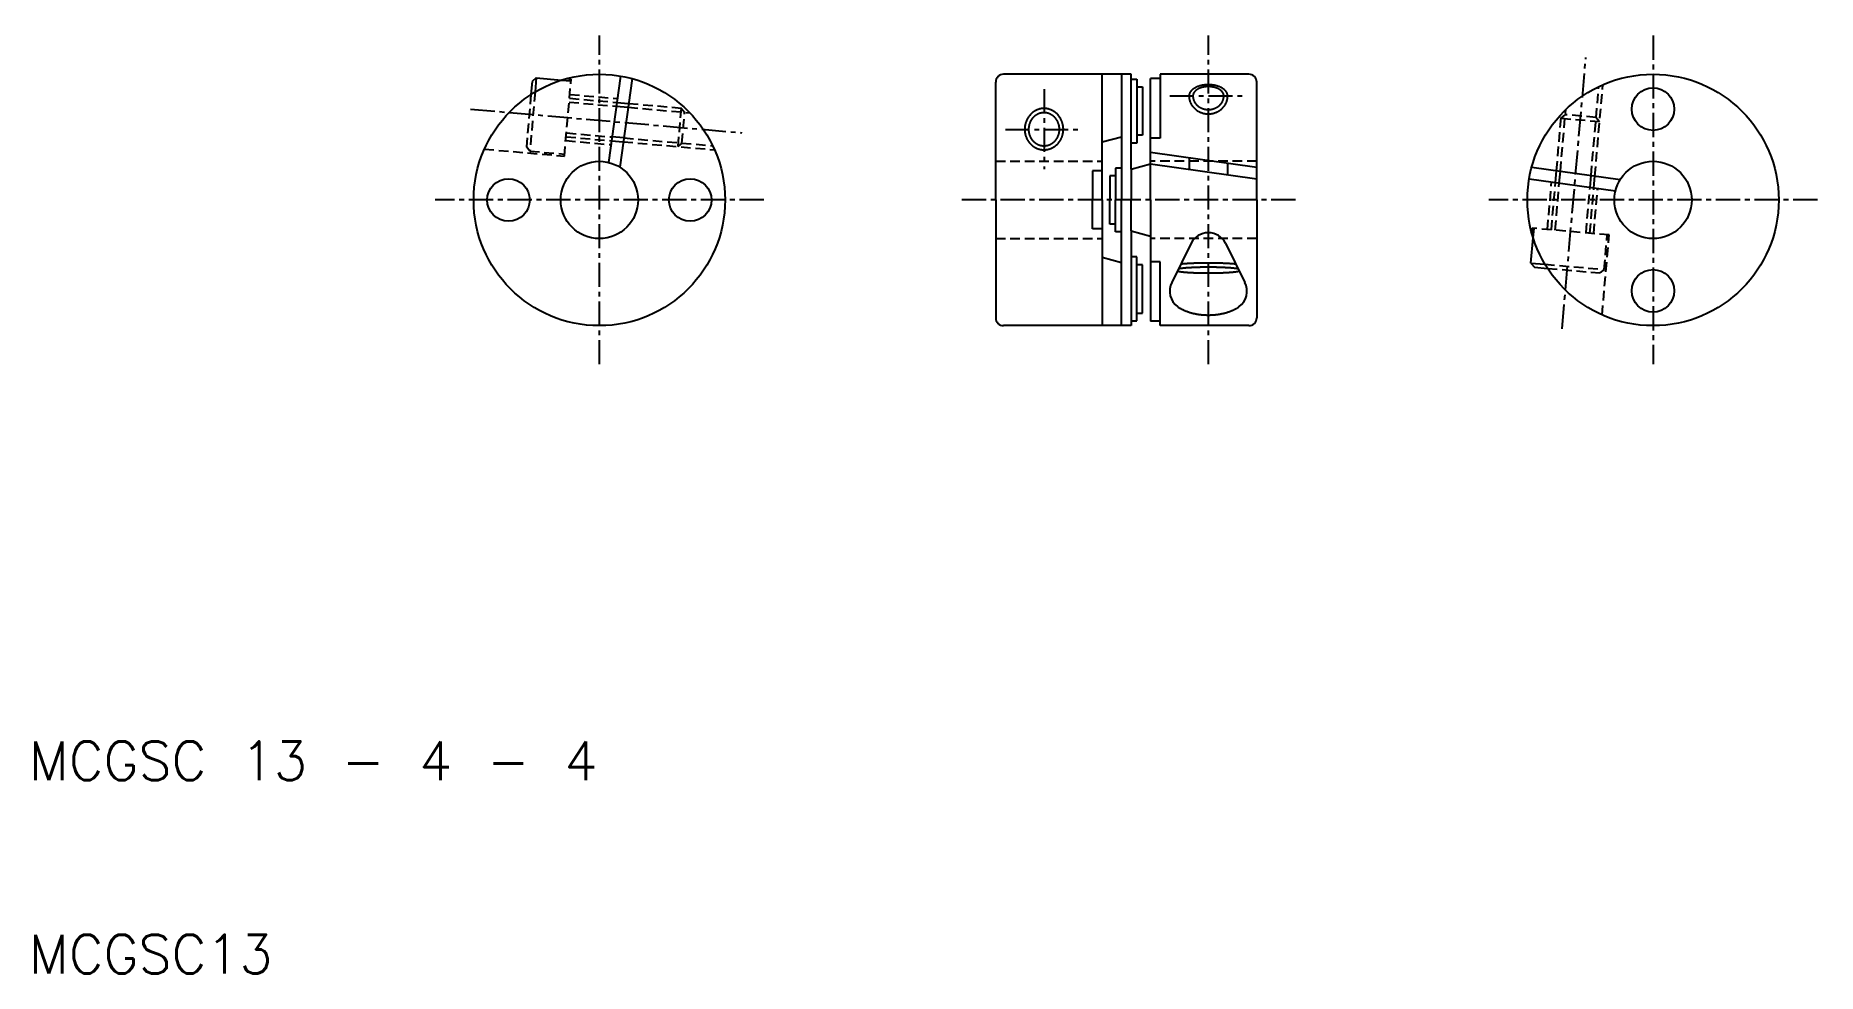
# Model space of a CAD drawing. Extents: x 10.3 to 102.5, y 10 to 58.5.
import ezdxf

# ---------------------------------------------------------------- set-up
doc = ezdxf.new("R2010")
doc.units = 0
doc.linetypes.add('CENTER', pattern=[2, 1.25, -0.25, 0.25, -0.25])
doc.linetypes.add('DASHED', pattern=[0.75, 0.5, -0.25])
doc.layers.get('0').update_dxf_attribs({"linetype": 'CONTINUOUS'})
doc.layers.add('CENTER', color=1, linetype='CENTER')
doc.styles.get("Standard").update_dxf_attribs({"font": 'txt.shx', "width": 0.7, "bigfont": 'bigfont.shx'})

msp = doc.modelspace()

# ---------------------------------------------------------------- linework, layer by layer
at = {"color": 7, "linetype": 'CONTINUOUS'}
for p, q in [((36.238, 56.313), (36.021, 56.131)), ((36.238, 56.313), (36.175, 55.59)), ((36.238, 56.313), (37.543, 56.199)), ((40.595, 56.407), (39.968, 51.945)), ((41.195, 56.275), (40.552, 51.701)), ((66.5, 56.5), (60.4, 56.5)), ((65.5, 52.982), (65.5, 56.5)), ((66.5, 56.5), (66.5, 50)), ((67, 56.5), (66.5, 56.5)), ((67, 56.246), (67, 56.5)), ((67, 52.946), (67, 56.246)), ((67, 56.246), (67.3, 56.246)), ((67.3, 56.246), (67.3, 55.846)), ((68, 51.868), (68, 56.276)), ((68.5, 56.276), (68, 56.276)), ((73.1, 56.5), (68.5, 56.5)), ((68.5, 56.5), (68.5, 56.276)), ((68.5, 56.276), (68.5, 53.2)), ((36.021, 56.131), (35.962, 55.453)), ((60, 50), (60, 56.1)), ((67.3, 55.846), (67.3, 53.346)), ((67.3, 55.846), (67.6, 55.846)), ((67.6, 55.846), (67.6, 53.346)), ((73.5, 50), (73.5, 56.1)), ((40.404, 55.045), (41.015, 54.992)), ((40.125, 53.061), (40.736, 53.008)), ((66.5, 53.25), (65.5, 52.982)), ((65.5, 50), (65.5, 52.982)), ((67.3, 52.946), (67, 52.946)), ((67, 51.6), (67, 52.946)), ((67.6, 53.346), (67.3, 53.346)), ((67.3, 53.346), (67.3, 52.946)), ((68.5, 53.2), (68, 53.2)), ((66.2, 51.65), (66.2, 50)), ((66.5, 51.65), (66.2, 51.65)), ((67, 51.6), (68, 51.868)), ((68, 52.468), (73.5, 51.695)), ((68, 51.868), (73.5, 51.095)), ((68, 50), (68, 51.868)), ((70, 52.187), (70, 51.587)), ((72, 51.306), (72, 51.906)), ((87.725, 51.695), (92.299, 51.052)), ((65, 51.5), (65, 50)), ((65.5, 51.5), (65, 51.5)), ((65.9, 51.25), (65.9, 50)), ((66.2, 51.25), (65.9, 51.25)), ((67, 51.6), (67, 50)), ((87.593, 51.095), (92.055, 50.468)), ((88.955, 50.904), (89.008, 51.515)), ((90.939, 50.625), (90.992, 51.236)), ((60, 50), (60, 43.9)), ((65, 48.5), (65, 50)), ((65.5, 50), (65.5, 47.018)), ((65.9, 48.75), (65.9, 50)), ((66.2, 48.35), (66.2, 50)), ((66.5, 43.5), (66.5, 50)), ((67, 48.4), (67, 50)), ((68, 50), (68, 48.132)), ((73.5, 50), (73.5, 43.9)), ((65.5, 48.5), (65, 48.5)), ((66.2, 48.75), (65.9, 48.75)), ((66.5, 48.35), (66.2, 48.35)), ((67, 48.4), (67, 47.054)), ((67, 48.4), (68, 48.132)), ((68, 48.132), (68, 43.724)), ((87.687, 46.738), (87.801, 48.043)), ((65.5, 47.018), (65.5, 43.5)), ((66.5, 46.75), (65.5, 47.018)), ((67, 47.054), (67, 43.754)), ((67.3, 47.054), (67, 47.054)), ((67.3, 46.654), (67.3, 47.054)), ((70.107, 47.758), (69.107, 45.739)), ((71.893, 47.758), (72.893, 45.739)), ((67.3, 44.154), (67.3, 46.654)), ((67.6, 46.654), (67.3, 46.654)), ((67.6, 44.154), (67.6, 46.654)), ((68.5, 46.8), (68, 46.8)), ((68.5, 43.724), (68.5, 46.8)), ((87.687, 46.738), (88.41, 46.675)), ((87.687, 46.738), (87.869, 46.521)), ((87.869, 46.521), (88.547, 46.462)), ((66.5, 43.5), (60.4, 43.5)), ((67, 43.5), (66.5, 43.5)), ((67, 43.754), (67, 43.5)), ((67, 43.754), (67.3, 43.754)), ((67.3, 43.754), (67.3, 44.154)), ((67.3, 44.154), (67.6, 44.154)), ((68.5, 43.724), (68, 43.724)), ((68.5, 43.5), (68.5, 43.724)), ((73.1, 43.5), (68.5, 43.5))]:
    msp.add_line(p, q, dxfattribs=at)
at = {"color": 3, "linetype": 'DASHED'}
for p, q in [((37.691, 52.271), (38.04, 56.255)), ((37.808, 56.276), (38.04, 56.255)), ((35.962, 55.453), (35.725, 52.744)), ((36.175, 55.59), (35.907, 52.527)), ((37.543, 56.199), (38.031, 56.156)), ((37.97, 55.459), (40.431, 55.243)), ((90.794, 51.263), (91.196, 55.864)), ((90.992, 51.236), (91.405, 55.96)), ((37.935, 55.06), (40.376, 54.847)), ((37.953, 55.259), (40.404, 55.045)), ((40.987, 54.793), (44.177, 54.514)), ((41.015, 54.992), (43.954, 54.734)), ((43.73, 54.754), (43.556, 52.761)), ((43.73, 54.754), (43.912, 54.537)), ((43.773, 52.943), (43.912, 54.537)), ((89.008, 51.515), (89.266, 54.454)), ((89.206, 51.486), (89.486, 54.677)), ((89.246, 54.23), (89.463, 54.412)), ((91.057, 54.273), (89.463, 54.412)), ((37.796, 53.466), (40.153, 53.26)), ((89.246, 54.23), (91.239, 54.056)), ((91.057, 54.273), (91.239, 54.056)), ((33.55, 52.633), (37.691, 52.271)), ((35.907, 52.527), (35.725, 52.744)), ((37.761, 53.068), (40.097, 52.863)), ((37.778, 53.267), (40.125, 53.061)), ((40.736, 53.008), (45.46, 52.595)), ((40.764, 53.206), (45.364, 52.804)), ((43.773, 52.943), (43.556, 52.761)), ((35.907, 52.527), (37.7, 52.37)), ((60, 52), (65.5, 52)), ((73.5, 52), (68, 52)), ((88.541, 48.47), (88.757, 50.931)), ((88.741, 48.453), (88.955, 50.904)), ((88.94, 48.435), (89.153, 50.876)), ((90.534, 48.296), (90.74, 50.653)), ((90.733, 48.278), (90.939, 50.625)), ((90.932, 48.261), (91.137, 50.597)), ((60, 48), (65.5, 48)), ((73.5, 48), (68, 48)), ((73.5, 48), (68, 48)), ((87.724, 48.308), (87.745, 48.54)), ((91.729, 48.191), (87.745, 48.54)), ((87.801, 48.043), (87.844, 48.531)), ((91.367, 44.05), (91.729, 48.191)), ((91.473, 46.407), (91.63, 48.2)), ((88.41, 46.675), (91.473, 46.407)), ((88.547, 46.462), (91.256, 46.225)), ((91.473, 46.407), (91.256, 46.225))]:
    msp.add_line(p, q, dxfattribs=at)
at = {"color": 3, "linetype": 'CONTINUOUS'}
for p, q in [((40.376, 54.847), (40.987, 54.793)), ((40.764, 53.206), (40.153, 53.26)), ((89.153, 50.876), (89.207, 51.487)), ((90.74, 50.653), (90.794, 51.264))]:
    msp.add_line(p, q, dxfattribs=at)
for points in [[(72, 55.379, 0), (72, 55.393, 0), (71.999, 55.407, 0), (71.997, 55.422, 0), (71.995, 55.436, 0), (71.993, 55.45, 0), (71.989, 55.464, 0), (71.985, 55.478, 0), (71.981, 55.492, 0), (71.976, 55.506, 0), (71.97, 55.52, 0), (71.964, 55.534, 0), (71.957, 55.547, 0), (71.95, 55.561, 0), (71.942, 55.575, 0), (71.933, 55.588, 0), (71.924, 55.601, 0), (71.914, 55.614, 0), (71.904, 55.627, 0), (71.893, 55.64, 0), (71.882, 55.653, 0), (71.87, 55.665, 0), (71.858, 55.677, 0), (71.845, 55.69, 0), (71.832, 55.702, 0), (71.818, 55.713, 0), (71.803, 55.725, 0), (71.788, 55.736, 0), (71.773, 55.747, 0), (71.757, 55.758, 0), (71.741, 55.769, 0), (71.724, 55.779, 0), (71.707, 55.789, 0), (71.689, 55.8, 0), (71.672, 55.809, 0), (71.653, 55.819, 0), (71.634, 55.828, 0), (71.615, 55.837, 0), (71.596, 55.845, 0), (71.576, 55.854, 0), (71.556, 55.862, 0), (71.535, 55.87, 0), (71.514, 55.877, 0), (71.493, 55.884, 0), (71.471, 55.891, 0), (71.45, 55.898, 0), (71.428, 55.904, 0), (71.405, 55.91, 0), (71.383, 55.915, 0), (71.36, 55.921, 0), (71.337, 55.926, 0), (71.314, 55.93, 0), (71.29, 55.935, 0), (71.267, 55.939, 0), (71.243, 55.942, 0), (71.219, 55.946, 0), (71.195, 55.949, 0), (71.171, 55.951, 0), (71.147, 55.953, 0), (71.122, 55.955, 0), (71.098, 55.957, 0), (71.074, 55.958, 0), (71.049, 55.959, 0), (71.025, 55.959, 0), (71, 55.96, 0), (70.975, 55.959, 0), (70.951, 55.959, 0), (70.926, 55.958, 0), (70.902, 55.957, 0), (70.878, 55.955, 0), (70.853, 55.953, 0), (70.829, 55.951, 0), (70.805, 55.949, 0), (70.781, 55.946, 0), (70.757, 55.942, 0), (70.733, 55.939, 0), (70.71, 55.935, 0), (70.686, 55.93, 0), (70.663, 55.926, 0), (70.64, 55.921, 0), (70.617, 55.915, 0), (70.595, 55.91, 0), (70.572, 55.904, 0), (70.55, 55.898, 0), (70.529, 55.891, 0), (70.507, 55.884, 0), (70.486, 55.877, 0), (70.465, 55.87, 0), (70.444, 55.862, 0), (70.424, 55.854, 0), (70.404, 55.845, 0), (70.385, 55.837, 0), (70.366, 55.828, 0), (70.347, 55.819, 0), (70.328, 55.809, 0), (70.311, 55.8, 0), (70.293, 55.789, 0), (70.276, 55.779, 0), (70.259, 55.769, 0), (70.243, 55.758, 0), (70.227, 55.747, 0), (70.212, 55.736, 0), (70.197, 55.725, 0), (70.182, 55.713, 0), (70.168, 55.702, 0), (70.155, 55.69, 0), (70.142, 55.677, 0), (70.13, 55.665, 0), (70.118, 55.653, 0), (70.107, 55.64, 0), (70.096, 55.627, 0), (70.086, 55.614, 0), (70.076, 55.601, 0), (70.067, 55.588, 0), (70.058, 55.575, 0), (70.05, 55.561, 0), (70.043, 55.547, 0), (70.036, 55.534, 0), (70.03, 55.52, 0), (70.024, 55.506, 0), (70.019, 55.492, 0), (70.015, 55.478, 0), (70.011, 55.464, 0), (70.007, 55.45, 0), (70.005, 55.436, 0), (70.003, 55.422, 0), (70.001, 55.407, 0), (70, 55.393, 0), (70, 55.379, 0)], [(70, 55.379, 0), (70, 55.356, 0), (70.001, 55.333, 0), (70.003, 55.311, 0), (70.005, 55.288, 0), (70.007, 55.266, 0), (70.011, 55.243, 0), (70.015, 55.221, 0), (70.019, 55.198, 0), (70.024, 55.176, 0), (70.03, 55.154, 0), (70.036, 55.132, 0), (70.043, 55.11, 0), (70.05, 55.089, 0), (70.058, 55.067, 0), (70.067, 55.046, 0), (70.076, 55.025, 0), (70.086, 55.004, 0), (70.096, 54.983, 0), (70.107, 54.963, 0), (70.118, 54.943, 0), (70.13, 54.923, 0), (70.142, 54.903, 0), (70.155, 54.884, 0), (70.168, 54.865, 0), (70.182, 54.846, 0), (70.197, 54.828, 0), (70.212, 54.81, 0), (70.227, 54.792, 0), (70.243, 54.775, 0), (70.259, 54.758, 0), (70.276, 54.741, 0), (70.293, 54.725, 0), (70.311, 54.709, 0), (70.328, 54.693, 0), (70.347, 54.678, 0), (70.366, 54.664, 0), (70.385, 54.65, 0), (70.404, 54.636, 0), (70.424, 54.623, 0), (70.444, 54.61, 0), (70.465, 54.597, 0), (70.486, 54.585, 0), (70.507, 54.574, 0), (70.529, 54.563, 0), (70.55, 54.553, 0), (70.572, 54.542, 0), (70.595, 54.533, 0), (70.617, 54.524, 0), (70.64, 54.516, 0), (70.663, 54.508, 0), (70.686, 54.5, 0), (70.71, 54.493, 0), (70.733, 54.487, 0), (70.757, 54.481, 0), (70.781, 54.476, 0), (70.805, 54.471, 0), (70.829, 54.467, 0), (70.853, 54.464, 0), (70.878, 54.461, 0), (70.902, 54.458, 0), (70.926, 54.456, 0), (70.951, 54.455, 0), (70.975, 54.454, 0), (71, 54.454, 0), (71.025, 54.454, 0), (71.049, 54.455, 0), (71.074, 54.456, 0), (71.098, 54.458, 0), (71.122, 54.461, 0), (71.147, 54.464, 0), (71.171, 54.467, 0), (71.195, 54.471, 0), (71.219, 54.476, 0), (71.243, 54.481, 0), (71.267, 54.487, 0), (71.29, 54.493, 0), (71.314, 54.5, 0), (71.337, 54.508, 0), (71.36, 54.516, 0), (71.383, 54.524, 0), (71.405, 54.533, 0), (71.428, 54.542, 0), (71.45, 54.553, 0), (71.471, 54.563, 0), (71.493, 54.574, 0), (71.514, 54.585, 0), (71.535, 54.597, 0), (71.556, 54.61, 0), (71.576, 54.623, 0), (71.596, 54.636, 0), (71.615, 54.65, 0), (71.634, 54.664, 0), (71.653, 54.678, 0), (71.672, 54.693, 0), (71.689, 54.709, 0), (71.707, 54.725, 0), (71.724, 54.741, 0), (71.741, 54.758, 0), (71.757, 54.775, 0), (71.773, 54.792, 0), (71.788, 54.81, 0), (71.803, 54.828, 0), (71.818, 54.846, 0), (71.832, 54.865, 0), (71.845, 54.884, 0), (71.858, 54.903, 0), (71.87, 54.923, 0), (71.882, 54.943, 0), (71.893, 54.963, 0), (71.904, 54.983, 0), (71.914, 55.004, 0), (71.924, 55.025, 0), (71.933, 55.046, 0), (71.942, 55.067, 0), (71.95, 55.089, 0), (71.957, 55.11, 0), (71.964, 55.132, 0), (71.97, 55.154, 0), (71.976, 55.176, 0), (71.981, 55.198, 0), (71.985, 55.221, 0), (71.989, 55.243, 0), (71.993, 55.266, 0), (71.995, 55.288, 0), (71.997, 55.311, 0), (71.999, 55.333, 0), (72, 55.356, 0), (72, 55.379, 0)], [(63.5, 53.65, 0), (63.5, 53.676, 0), (63.499, 53.703, 0), (63.497, 53.729, 0), (63.495, 53.756, 0), (63.492, 53.782, 0), (63.489, 53.809, 0), (63.485, 53.835, 0), (63.481, 53.861, 0), (63.476, 53.887, 0), (63.47, 53.913, 0), (63.464, 53.939, 0), (63.457, 53.964, 0), (63.45, 53.99, 0), (63.441, 54.015, 0), (63.433, 54.04, 0), (63.424, 54.065, 0), (63.414, 54.089, 0), (63.404, 54.113, 0), (63.393, 54.137, 0), (63.382, 54.161, 0), (63.37, 54.184, 0), (63.358, 54.207, 0), (63.345, 54.23, 0), (63.331, 54.252, 0), (63.318, 54.274, 0), (63.303, 54.296, 0), (63.288, 54.317, 0), (63.273, 54.338, 0), (63.257, 54.358, 0), (63.241, 54.378, 0), (63.224, 54.398, 0), (63.207, 54.417, 0), (63.19, 54.435, 0), (63.172, 54.453, 0), (63.153, 54.471, 0), (63.134, 54.488, 0), (63.115, 54.505, 0), (63.096, 54.521, 0), (63.076, 54.536, 0), (63.056, 54.552, 0), (63.035, 54.566, 0), (63.014, 54.58, 0), (62.993, 54.593, 0), (62.971, 54.606, 0), (62.95, 54.618, 0), (62.928, 54.63, 0), (62.905, 54.641, 0), (62.883, 54.652, 0), (62.86, 54.662, 0), (62.837, 54.671, 0), (62.814, 54.68, 0), (62.79, 54.688, 0), (62.767, 54.695, 0), (62.743, 54.702, 0), (62.719, 54.708, 0), (62.695, 54.714, 0), (62.671, 54.718, 0), (62.647, 54.723, 0), (62.622, 54.726, 0), (62.598, 54.729, 0), (62.574, 54.731, 0), (62.549, 54.733, 0), (62.525, 54.734, 0), (62.5, 54.734, 0), (62.475, 54.734, 0), (62.451, 54.733, 0), (62.426, 54.731, 0), (62.402, 54.729, 0), (62.378, 54.726, 0), (62.353, 54.723, 0), (62.329, 54.718, 0), (62.305, 54.714, 0), (62.281, 54.708, 0), (62.257, 54.702, 0), (62.233, 54.695, 0), (62.21, 54.688, 0), (62.186, 54.68, 0), (62.163, 54.671, 0), (62.14, 54.662, 0), (62.117, 54.652, 0), (62.095, 54.641, 0), (62.072, 54.63, 0), (62.05, 54.618, 0), (62.029, 54.606, 0), (62.007, 54.593, 0), (61.986, 54.58, 0), (61.965, 54.566, 0), (61.944, 54.552, 0), (61.924, 54.536, 0), (61.904, 54.521, 0), (61.885, 54.505, 0), (61.866, 54.488, 0), (61.847, 54.471, 0), (61.828, 54.453, 0), (61.81, 54.435, 0), (61.793, 54.417, 0), (61.776, 54.398, 0), (61.759, 54.378, 0), (61.743, 54.358, 0), (61.727, 54.338, 0), (61.712, 54.317, 0), (61.697, 54.296, 0), (61.682, 54.274, 0), (61.669, 54.252, 0), (61.655, 54.23, 0), (61.642, 54.207, 0), (61.63, 54.184, 0), (61.618, 54.161, 0), (61.607, 54.137, 0), (61.596, 54.113, 0), (61.586, 54.089, 0), (61.576, 54.065, 0), (61.567, 54.04, 0), (61.559, 54.015, 0), (61.55, 53.99, 0), (61.543, 53.964, 0), (61.536, 53.939, 0), (61.53, 53.913, 0), (61.524, 53.887, 0), (61.519, 53.861, 0), (61.515, 53.835, 0), (61.511, 53.809, 0), (61.508, 53.782, 0), (61.505, 53.756, 0), (61.503, 53.729, 0), (61.501, 53.703, 0), (61.5, 53.676, 0), (61.5, 53.65, 0)], [(61.5, 53.65, 0), (61.5, 53.624, 0), (61.501, 53.598, 0), (61.503, 53.572, 0), (61.505, 53.546, 0), (61.508, 53.52, 0), (61.511, 53.495, 0), (61.515, 53.469, 0), (61.519, 53.444, 0), (61.524, 53.418, 0), (61.53, 53.393, 0), (61.536, 53.368, 0), (61.543, 53.343, 0), (61.55, 53.319, 0), (61.559, 53.294, 0), (61.567, 53.27, 0), (61.576, 53.246, 0), (61.586, 53.222, 0), (61.596, 53.199, 0), (61.607, 53.175, 0), (61.618, 53.152, 0), (61.63, 53.13, 0), (61.642, 53.107, 0), (61.655, 53.085, 0), (61.669, 53.063, 0), (61.682, 53.042, 0), (61.697, 53.021, 0), (61.712, 53.001, 0), (61.727, 52.98, 0), (61.743, 52.961, 0), (61.759, 52.941, 0), (61.776, 52.922, 0), (61.793, 52.904, 0), (61.81, 52.886, 0), (61.828, 52.868, 0), (61.847, 52.851, 0), (61.866, 52.834, 0), (61.885, 52.818, 0), (61.904, 52.802, 0), (61.924, 52.787, 0), (61.944, 52.773, 0), (61.965, 52.758, 0), (61.986, 52.745, 0), (62.007, 52.732, 0), (62.029, 52.719, 0), (62.05, 52.707, 0), (62.072, 52.696, 0), (62.095, 52.685, 0), (62.117, 52.675, 0), (62.14, 52.665, 0), (62.163, 52.656, 0), (62.186, 52.648, 0), (62.21, 52.64, 0), (62.233, 52.633, 0), (62.257, 52.626, 0), (62.281, 52.62, 0), (62.305, 52.615, 0), (62.329, 52.61, 0), (62.353, 52.606, 0), (62.378, 52.603, 0), (62.402, 52.6, 0), (62.426, 52.598, 0), (62.451, 52.596, 0), (62.475, 52.595, 0), (62.5, 52.595, 0), (62.525, 52.595, 0), (62.549, 52.596, 0), (62.574, 52.598, 0), (62.598, 52.6, 0), (62.622, 52.603, 0), (62.647, 52.606, 0), (62.671, 52.61, 0), (62.695, 52.615, 0), (62.719, 52.62, 0), (62.743, 52.626, 0), (62.767, 52.633, 0), (62.79, 52.64, 0), (62.814, 52.648, 0), (62.837, 52.656, 0), (62.86, 52.665, 0), (62.883, 52.675, 0), (62.905, 52.685, 0), (62.928, 52.696, 0), (62.95, 52.707, 0), (62.971, 52.719, 0), (62.993, 52.732, 0), (63.014, 52.745, 0), (63.035, 52.758, 0), (63.056, 52.773, 0), (63.076, 52.787, 0), (63.096, 52.802, 0), (63.115, 52.818, 0), (63.134, 52.834, 0), (63.153, 52.851, 0), (63.172, 52.868, 0), (63.19, 52.886, 0), (63.207, 52.904, 0), (63.224, 52.922, 0), (63.241, 52.941, 0), (63.257, 52.961, 0), (63.273, 52.98, 0), (63.288, 53.001, 0), (63.303, 53.021, 0), (63.318, 53.042, 0), (63.331, 53.063, 0), (63.345, 53.085, 0), (63.358, 53.107, 0), (63.37, 53.13, 0), (63.382, 53.152, 0), (63.393, 53.175, 0), (63.404, 53.199, 0), (63.414, 53.222, 0), (63.424, 53.246, 0), (63.433, 53.27, 0), (63.441, 53.294, 0), (63.45, 53.319, 0), (63.457, 53.343, 0), (63.464, 53.368, 0), (63.47, 53.393, 0), (63.476, 53.418, 0), (63.481, 53.444, 0), (63.485, 53.469, 0), (63.489, 53.495, 0), (63.492, 53.52, 0), (63.495, 53.546, 0), (63.497, 53.572, 0), (63.499, 53.598, 0), (63.5, 53.624, 0), (63.5, 53.65, 0)]]:
    msp.add_polyline3d(points, dxfattribs=at)
at = {"color": 7, "linetype": 'CONTINUOUS'}
for points in [[(71.8, 55.379, 0), (71.8, 55.391, 0), (71.799, 55.403, 0), (71.798, 55.414, 0), (71.796, 55.426, 0), (71.794, 55.438, 0), (71.791, 55.45, 0), (71.788, 55.462, 0), (71.785, 55.474, 0), (71.781, 55.485, 0), (71.776, 55.497, 0), (71.771, 55.508, 0), (71.766, 55.52, 0), (71.76, 55.531, 0), (71.753, 55.542, 0), (71.746, 55.553, 0), (71.739, 55.565, 0), (71.731, 55.575, 0), (71.723, 55.586, 0), (71.715, 55.597, 0), (71.706, 55.608, 0), (71.696, 55.618, 0), (71.686, 55.628, 0), (71.676, 55.639, 0), (71.665, 55.648, 0), (71.654, 55.658, 0), (71.643, 55.668, 0), (71.631, 55.678, 0), (71.618, 55.687, 0), (71.606, 55.696, 0), (71.593, 55.705, 0), (71.579, 55.714, 0), (71.566, 55.722, 0), (71.552, 55.73, 0), (71.537, 55.739, 0), (71.522, 55.746, 0), (71.507, 55.754, 0), (71.492, 55.761, 0), (71.477, 55.769, 0), (71.461, 55.776, 0), (71.445, 55.782, 0), (71.428, 55.789, 0), (71.411, 55.795, 0), (71.394, 55.801, 0), (71.377, 55.807, 0), (71.36, 55.812, 0), (71.342, 55.818, 0), (71.324, 55.823, 0), (71.306, 55.827, 0), (71.288, 55.832, 0), (71.269, 55.836, 0), (71.251, 55.84, 0), (71.232, 55.843, 0), (71.213, 55.847, 0), (71.194, 55.85, 0), (71.175, 55.852, 0), (71.156, 55.855, 0), (71.137, 55.857, 0), (71.117, 55.859, 0), (71.098, 55.861, 0), (71.078, 55.862, 0), (71.059, 55.863, 0), (71.039, 55.864, 0), (71.02, 55.864, 0), (71, 55.864, 0), (70.98, 55.864, 0), (70.961, 55.864, 0), (70.941, 55.863, 0), (70.922, 55.862, 0), (70.902, 55.861, 0), (70.883, 55.859, 0), (70.863, 55.857, 0), (70.844, 55.855, 0), (70.825, 55.852, 0), (70.806, 55.85, 0), (70.787, 55.847, 0), (70.768, 55.843, 0), (70.749, 55.84, 0), (70.731, 55.836, 0), (70.712, 55.832, 0), (70.694, 55.827, 0), (70.676, 55.823, 0), (70.658, 55.818, 0), (70.64, 55.812, 0), (70.623, 55.807, 0), (70.606, 55.801, 0), (70.589, 55.795, 0), (70.572, 55.789, 0), (70.555, 55.782, 0), (70.539, 55.776, 0), (70.523, 55.769, 0), (70.508, 55.761, 0), (70.493, 55.754, 0), (70.478, 55.746, 0), (70.463, 55.739, 0), (70.448, 55.73, 0), (70.434, 55.722, 0), (70.421, 55.714, 0), (70.407, 55.705, 0), (70.394, 55.696, 0), (70.382, 55.687, 0), (70.369, 55.678, 0), (70.357, 55.668, 0), (70.346, 55.658, 0), (70.335, 55.648, 0), (70.324, 55.639, 0), (70.314, 55.628, 0), (70.304, 55.618, 0), (70.294, 55.608, 0), (70.285, 55.597, 0), (70.277, 55.586, 0), (70.269, 55.575, 0), (70.261, 55.565, 0), (70.254, 55.553, 0), (70.247, 55.542, 0), (70.24, 55.531, 0), (70.234, 55.52, 0), (70.229, 55.508, 0), (70.224, 55.497, 0), (70.219, 55.485, 0), (70.215, 55.474, 0), (70.212, 55.462, 0), (70.209, 55.45, 0), (70.206, 55.438, 0), (70.204, 55.426, 0), (70.202, 55.414, 0), (70.201, 55.403, 0), (70.2, 55.391, 0), (70.2, 55.379, 0)], [(70.2, 55.379, 0), (70.2, 55.361, 0), (70.201, 55.344, 0), (70.202, 55.327, 0), (70.204, 55.31, 0), (70.206, 55.293, 0), (70.209, 55.276, 0), (70.212, 55.259, 0), (70.215, 55.242, 0), (70.219, 55.225, 0), (70.224, 55.208, 0), (70.229, 55.191, 0), (70.234, 55.175, 0), (70.24, 55.158, 0), (70.247, 55.142, 0), (70.254, 55.126, 0), (70.261, 55.11, 0), (70.269, 55.094, 0), (70.277, 55.078, 0), (70.285, 55.063, 0), (70.294, 55.048, 0), (70.304, 55.033, 0), (70.314, 55.018, 0), (70.324, 55.003, 0), (70.335, 54.989, 0), (70.346, 54.974, 0), (70.357, 54.961, 0), (70.369, 54.947, 0), (70.382, 54.933, 0), (70.394, 54.92, 0), (70.407, 54.907, 0), (70.421, 54.895, 0), (70.434, 54.882, 0), (70.448, 54.87, 0), (70.463, 54.858, 0), (70.478, 54.847, 0), (70.493, 54.836, 0), (70.508, 54.825, 0), (70.523, 54.815, 0), (70.539, 54.805, 0), (70.555, 54.795, 0), (70.572, 54.785, 0), (70.589, 54.776, 0), (70.606, 54.768, 0), (70.623, 54.76, 0), (70.64, 54.752, 0), (70.658, 54.744, 0), (70.676, 54.737, 0), (70.694, 54.73, 0), (70.712, 54.724, 0), (70.731, 54.718, 0), (70.749, 54.712, 0), (70.768, 54.707, 0), (70.787, 54.702, 0), (70.806, 54.698, 0), (70.825, 54.694, 0), (70.844, 54.69, 0), (70.863, 54.687, 0), (70.883, 54.684, 0), (70.902, 54.682, 0), (70.922, 54.68, 0), (70.941, 54.678, 0), (70.961, 54.677, 0), (70.98, 54.677, 0), (71, 54.677, 0), (71.02, 54.677, 0), (71.039, 54.677, 0), (71.059, 54.678, 0), (71.078, 54.68, 0), (71.098, 54.682, 0), (71.117, 54.684, 0), (71.137, 54.687, 0), (71.156, 54.69, 0), (71.175, 54.694, 0), (71.194, 54.698, 0), (71.213, 54.702, 0), (71.232, 54.707, 0), (71.251, 54.712, 0), (71.269, 54.718, 0), (71.288, 54.724, 0), (71.306, 54.73, 0), (71.324, 54.737, 0), (71.342, 54.744, 0), (71.36, 54.752, 0), (71.377, 54.76, 0), (71.394, 54.768, 0), (71.411, 54.776, 0), (71.428, 54.785, 0), (71.445, 54.795, 0), (71.461, 54.805, 0), (71.477, 54.815, 0), (71.492, 54.825, 0), (71.507, 54.836, 0), (71.522, 54.847, 0), (71.537, 54.858, 0), (71.552, 54.87, 0), (71.566, 54.882, 0), (71.579, 54.895, 0), (71.593, 54.907, 0), (71.606, 54.92, 0), (71.618, 54.933, 0), (71.631, 54.947, 0), (71.643, 54.961, 0), (71.654, 54.974, 0), (71.665, 54.989, 0), (71.676, 55.003, 0), (71.686, 55.018, 0), (71.696, 55.033, 0), (71.706, 55.048, 0), (71.715, 55.063, 0), (71.723, 55.078, 0), (71.731, 55.094, 0), (71.739, 55.11, 0), (71.746, 55.126, 0), (71.753, 55.142, 0), (71.76, 55.158, 0), (71.766, 55.175, 0), (71.771, 55.191, 0), (71.776, 55.208, 0), (71.781, 55.225, 0), (71.785, 55.242, 0), (71.788, 55.259, 0), (71.791, 55.276, 0), (71.794, 55.293, 0), (71.796, 55.31, 0), (71.798, 55.327, 0), (71.799, 55.344, 0), (71.8, 55.361, 0), (71.8, 55.379, 0)], [(63.3, 53.65, 0), (63.3, 53.671, 0), (63.299, 53.692, 0), (63.298, 53.713, 0), (63.296, 53.734, 0), (63.294, 53.755, 0), (63.291, 53.776, 0), (63.288, 53.797, 0), (63.285, 53.818, 0), (63.281, 53.839, 0), (63.276, 53.86, 0), (63.271, 53.88, 0), (63.266, 53.901, 0), (63.26, 53.921, 0), (63.253, 53.941, 0), (63.246, 53.961, 0), (63.239, 53.98, 0), (63.231, 54, 0), (63.223, 54.019, 0), (63.215, 54.038, 0), (63.206, 54.057, 0), (63.196, 54.076, 0), (63.186, 54.094, 0), (63.176, 54.112, 0), (63.165, 54.13, 0), (63.154, 54.148, 0), (63.143, 54.165, 0), (63.131, 54.182, 0), (63.118, 54.198, 0), (63.106, 54.214, 0), (63.093, 54.23, 0), (63.079, 54.246, 0), (63.066, 54.261, 0), (63.052, 54.276, 0), (63.037, 54.29, 0), (63.023, 54.304, 0), (63.008, 54.318, 0), (62.992, 54.331, 0), (62.977, 54.344, 0), (62.961, 54.357, 0), (62.944, 54.369, 0), (62.928, 54.38, 0), (62.911, 54.391, 0), (62.894, 54.402, 0), (62.877, 54.412, 0), (62.86, 54.422, 0), (62.842, 54.431, 0), (62.824, 54.44, 0), (62.806, 54.449, 0), (62.788, 54.456, 0), (62.77, 54.464, 0), (62.751, 54.471, 0), (62.732, 54.477, 0), (62.713, 54.483, 0), (62.694, 54.489, 0), (62.675, 54.493, 0), (62.656, 54.498, 0), (62.637, 54.502, 0), (62.617, 54.505, 0), (62.598, 54.508, 0), (62.578, 54.51, 0), (62.559, 54.512, 0), (62.539, 54.513, 0), (62.52, 54.514, 0), (62.5, 54.514, 0), (62.48, 54.514, 0), (62.461, 54.513, 0), (62.441, 54.512, 0), (62.422, 54.51, 0), (62.402, 54.508, 0), (62.383, 54.505, 0), (62.363, 54.502, 0), (62.344, 54.498, 0), (62.325, 54.493, 0), (62.306, 54.489, 0), (62.287, 54.483, 0), (62.268, 54.477, 0), (62.249, 54.471, 0), (62.23, 54.464, 0), (62.212, 54.456, 0), (62.194, 54.449, 0), (62.176, 54.44, 0), (62.158, 54.431, 0), (62.14, 54.422, 0), (62.123, 54.412, 0), (62.106, 54.402, 0), (62.089, 54.391, 0), (62.072, 54.38, 0), (62.056, 54.369, 0), (62.039, 54.357, 0), (62.023, 54.344, 0), (62.008, 54.331, 0), (61.992, 54.318, 0), (61.977, 54.304, 0), (61.963, 54.29, 0), (61.948, 54.276, 0), (61.934, 54.261, 0), (61.921, 54.246, 0), (61.907, 54.23, 0), (61.894, 54.214, 0), (61.882, 54.198, 0), (61.869, 54.182, 0), (61.857, 54.165, 0), (61.846, 54.148, 0), (61.835, 54.13, 0), (61.824, 54.112, 0), (61.814, 54.094, 0), (61.804, 54.076, 0), (61.794, 54.057, 0), (61.785, 54.038, 0), (61.777, 54.019, 0), (61.769, 54, 0), (61.761, 53.98, 0), (61.754, 53.961, 0), (61.747, 53.941, 0), (61.74, 53.921, 0), (61.734, 53.901, 0), (61.729, 53.88, 0), (61.724, 53.86, 0), (61.719, 53.839, 0), (61.715, 53.818, 0), (61.712, 53.797, 0), (61.709, 53.776, 0), (61.706, 53.755, 0), (61.704, 53.734, 0), (61.702, 53.713, 0), (61.701, 53.692, 0), (61.7, 53.671, 0), (61.7, 53.65, 0)], [(61.7, 53.65, 0), (61.7, 53.629, 0), (61.701, 53.608, 0), (61.702, 53.587, 0), (61.704, 53.567, 0), (61.706, 53.546, 0), (61.709, 53.525, 0), (61.712, 53.505, 0), (61.715, 53.484, 0), (61.719, 53.464, 0), (61.724, 53.444, 0), (61.729, 53.424, 0), (61.734, 53.404, 0), (61.74, 53.384, 0), (61.747, 53.364, 0), (61.754, 53.345, 0), (61.761, 53.326, 0), (61.769, 53.307, 0), (61.777, 53.288, 0), (61.785, 53.269, 0), (61.794, 53.251, 0), (61.804, 53.233, 0), (61.814, 53.215, 0), (61.824, 53.197, 0), (61.835, 53.179, 0), (61.846, 53.162, 0), (61.857, 53.146, 0), (61.869, 53.129, 0), (61.882, 53.113, 0), (61.894, 53.097, 0), (61.907, 53.081, 0), (61.921, 53.066, 0), (61.934, 53.051, 0), (61.948, 53.037, 0), (61.963, 53.023, 0), (61.977, 53.009, 0), (61.992, 52.996, 0), (62.008, 52.983, 0), (62.023, 52.97, 0), (62.039, 52.958, 0), (62.056, 52.946, 0), (62.072, 52.935, 0), (62.089, 52.924, 0), (62.106, 52.913, 0), (62.123, 52.903, 0), (62.14, 52.894, 0), (62.158, 52.885, 0), (62.176, 52.876, 0), (62.194, 52.868, 0), (62.212, 52.86, 0), (62.23, 52.853, 0), (62.249, 52.846, 0), (62.268, 52.84, 0), (62.287, 52.834, 0), (62.306, 52.829, 0), (62.325, 52.824, 0), (62.344, 52.82, 0), (62.363, 52.816, 0), (62.383, 52.813, 0), (62.402, 52.81, 0), (62.422, 52.808, 0), (62.441, 52.806, 0), (62.461, 52.805, 0), (62.48, 52.804, 0), (62.5, 52.803, 0), (62.52, 52.804, 0), (62.539, 52.805, 0), (62.559, 52.806, 0), (62.578, 52.808, 0), (62.598, 52.81, 0), (62.617, 52.813, 0), (62.637, 52.816, 0), (62.656, 52.82, 0), (62.675, 52.824, 0), (62.694, 52.829, 0), (62.713, 52.834, 0), (62.732, 52.84, 0), (62.751, 52.846, 0), (62.77, 52.853, 0), (62.788, 52.86, 0), (62.806, 52.868, 0), (62.824, 52.876, 0), (62.842, 52.885, 0), (62.86, 52.894, 0), (62.877, 52.903, 0), (62.894, 52.913, 0), (62.911, 52.924, 0), (62.928, 52.935, 0), (62.944, 52.946, 0), (62.961, 52.958, 0), (62.977, 52.97, 0), (62.992, 52.983, 0), (63.008, 52.996, 0), (63.023, 53.009, 0), (63.037, 53.023, 0), (63.052, 53.037, 0), (63.066, 53.051, 0), (63.079, 53.066, 0), (63.093, 53.081, 0), (63.106, 53.097, 0), (63.118, 53.113, 0), (63.131, 53.129, 0), (63.143, 53.146, 0), (63.154, 53.162, 0), (63.165, 53.179, 0), (63.176, 53.197, 0), (63.186, 53.215, 0), (63.196, 53.233, 0), (63.206, 53.251, 0), (63.215, 53.269, 0), (63.223, 53.288, 0), (63.231, 53.307, 0), (63.239, 53.326, 0), (63.246, 53.345, 0), (63.253, 53.364, 0), (63.26, 53.384, 0), (63.266, 53.404, 0), (63.271, 53.424, 0), (63.276, 53.444, 0), (63.281, 53.464, 0), (63.285, 53.484, 0), (63.288, 53.505, 0), (63.291, 53.525, 0), (63.294, 53.546, 0), (63.296, 53.567, 0), (63.298, 53.587, 0), (63.299, 53.608, 0), (63.3, 53.629, 0), (63.3, 53.65, 0)], [(69.397, 46.324, 0), (69.399, 46.323, 0), (69.414, 46.32, 0), (69.429, 46.316, 0), (69.445, 46.313, 0), (69.462, 46.31, 0), (69.48, 46.307, 0), (69.498, 46.303, 0), (69.518, 46.3, 0), (69.538, 46.297, 0), (69.56, 46.294, 0), (69.582, 46.291, 0), (69.605, 46.288, 0), (69.629, 46.285, 0), (69.653, 46.282, 0), (69.679, 46.28, 0), (69.705, 46.277, 0), (69.732, 46.274, 0), (69.759, 46.272, 0), (69.787, 46.269, 0), (69.817, 46.267, 0), (69.846, 46.264, 0), (69.877, 46.262, 0), (69.908, 46.259, 0), (69.939, 46.257, 0), (69.972, 46.255, 0), (70.004, 46.253, 0), (70.038, 46.251, 0), (70.072, 46.249, 0), (70.106, 46.247, 0), (70.141, 46.245, 0), (70.177, 46.243, 0), (70.213, 46.242, 0), (70.249, 46.24, 0), (70.287, 46.239, 0), (70.324, 46.237, 0), (70.362, 46.236, 0), (70.4, 46.234, 0), (70.438, 46.233, 0), (70.477, 46.232, 0), (70.516, 46.231, 0), (70.555, 46.23, 0), (70.595, 46.229, 0), (70.635, 46.228, 0), (70.675, 46.227, 0), (70.715, 46.227, 0), (70.755, 46.226, 0), (70.796, 46.226, 0), (70.837, 46.225, 0), (70.877, 46.225, 0), (70.918, 46.225, 0), (70.959, 46.225, 0), (71, 46.225, 0), (71.041, 46.225, 0), (71.082, 46.225, 0), (71.123, 46.225, 0), (71.163, 46.225, 0), (71.204, 46.226, 0), (71.245, 46.226, 0), (71.285, 46.227, 0), (71.325, 46.227, 0), (71.365, 46.228, 0), (71.405, 46.229, 0), (71.445, 46.23, 0), (71.484, 46.231, 0), (71.523, 46.232, 0), (71.562, 46.233, 0), (71.6, 46.234, 0), (71.638, 46.236, 0), (71.676, 46.237, 0), (71.713, 46.239, 0), (71.751, 46.24, 0), (71.787, 46.242, 0), (71.823, 46.243, 0), (71.859, 46.245, 0), (71.894, 46.247, 0), (71.928, 46.249, 0), (71.962, 46.251, 0), (71.996, 46.253, 0), (72.028, 46.255, 0), (72.061, 46.257, 0), (72.092, 46.259, 0), (72.123, 46.262, 0), (72.154, 46.264, 0), (72.183, 46.267, 0), (72.213, 46.269, 0), (72.241, 46.272, 0), (72.268, 46.274, 0), (72.295, 46.277, 0), (72.321, 46.28, 0), (72.347, 46.282, 0), (72.371, 46.285, 0), (72.395, 46.288, 0), (72.418, 46.291, 0), (72.44, 46.294, 0), (72.462, 46.297, 0), (72.482, 46.3, 0), (72.502, 46.303, 0), (72.52, 46.307, 0), (72.538, 46.31, 0), (72.555, 46.313, 0), (72.571, 46.316, 0), (72.586, 46.32, 0), (72.601, 46.323, 0), (72.603, 46.324, 0)], [(72.549, 46.434, 0), (72.534, 46.437, 0), (72.516, 46.44, 0), (72.497, 46.443, 0), (72.477, 46.446, 0), (72.456, 46.449, 0), (72.435, 46.452, 0), (72.413, 46.455, 0), (72.39, 46.458, 0), (72.366, 46.461, 0), (72.341, 46.464, 0), (72.316, 46.467, 0), (72.29, 46.469, 0), (72.263, 46.472, 0), (72.235, 46.475, 0), (72.207, 46.477, 0), (72.178, 46.48, 0), (72.148, 46.482, 0), (72.118, 46.484, 0), (72.087, 46.487, 0), (72.056, 46.489, 0), (72.023, 46.491, 0), (71.991, 46.493, 0), (71.957, 46.495, 0), (71.924, 46.497, 0), (71.889, 46.499, 0), (71.854, 46.501, 0), (71.819, 46.503, 0), (71.783, 46.505, 0), (71.746, 46.506, 0), (71.71, 46.508, 0), (71.673, 46.509, 0), (71.635, 46.51, 0), (71.597, 46.512, 0), (71.559, 46.513, 0), (71.52, 46.514, 0), (71.481, 46.515, 0), (71.442, 46.516, 0), (71.403, 46.517, 0), (71.363, 46.518, 0), (71.323, 46.518, 0), (71.283, 46.519, 0), (71.243, 46.52, 0), (71.203, 46.52, 0), (71.162, 46.52, 0), (71.122, 46.521, 0), (71.081, 46.521, 0), (71.041, 46.521, 0), (71, 46.521, 0), (70.959, 46.521, 0), (70.919, 46.521, 0), (70.878, 46.521, 0), (70.838, 46.52, 0), (70.797, 46.52, 0), (70.757, 46.52, 0), (70.717, 46.519, 0), (70.677, 46.518, 0), (70.637, 46.518, 0), (70.597, 46.517, 0), (70.558, 46.516, 0), (70.519, 46.515, 0), (70.48, 46.514, 0), (70.441, 46.513, 0), (70.403, 46.512, 0), (70.365, 46.51, 0), (70.327, 46.509, 0), (70.29, 46.508, 0), (70.254, 46.506, 0), (70.217, 46.505, 0), (70.181, 46.503, 0), (70.146, 46.501, 0), (70.111, 46.499, 0), (70.076, 46.497, 0), (70.043, 46.495, 0), (70.009, 46.493, 0), (69.977, 46.491, 0), (69.944, 46.489, 0), (69.913, 46.487, 0), (69.882, 46.484, 0), (69.852, 46.482, 0), (69.822, 46.48, 0), (69.793, 46.477, 0), (69.765, 46.475, 0), (69.737, 46.472, 0), (69.71, 46.469, 0), (69.684, 46.467, 0), (69.659, 46.464, 0), (69.634, 46.461, 0), (69.61, 46.458, 0), (69.587, 46.455, 0), (69.565, 46.452, 0), (69.544, 46.449, 0), (69.523, 46.446, 0), (69.503, 46.443, 0), (69.484, 46.44, 0), (69.466, 46.437, 0), (69.451, 46.434, 0)], [(72.426, 46.682, 0), (72.415, 46.683, 0), (72.385, 46.685, 0), (72.355, 46.688, 0), (72.323, 46.691, 0), (72.291, 46.694, 0), (72.258, 46.696, 0), (72.225, 46.699, 0), (72.19, 46.701, 0), (72.156, 46.704, 0), (72.12, 46.706, 0), (72.084, 46.708, 0), (72.047, 46.71, 0), (72.01, 46.712, 0), (71.972, 46.715, 0), (71.934, 46.716, 0), (71.895, 46.718, 0), (71.855, 46.72, 0), (71.816, 46.722, 0), (71.775, 46.723, 0), (71.734, 46.725, 0), (71.693, 46.726, 0), (71.652, 46.728, 0), (71.61, 46.729, 0), (71.568, 46.73, 0), (71.525, 46.731, 0), (71.483, 46.732, 0), (71.44, 46.733, 0), (71.396, 46.734, 0), (71.353, 46.735, 0), (71.309, 46.736, 0), (71.265, 46.736, 0), (71.221, 46.737, 0), (71.177, 46.737, 0), (71.133, 46.737, 0), (71.089, 46.738, 0), (71.044, 46.738, 0), (71, 46.738, 0), (70.956, 46.738, 0), (70.911, 46.738, 0), (70.867, 46.737, 0), (70.823, 46.737, 0), (70.779, 46.737, 0), (70.735, 46.736, 0), (70.691, 46.736, 0), (70.647, 46.735, 0), (70.604, 46.734, 0), (70.56, 46.733, 0), (70.517, 46.732, 0), (70.475, 46.731, 0), (70.432, 46.73, 0), (70.39, 46.729, 0), (70.348, 46.728, 0), (70.307, 46.726, 0), (70.266, 46.725, 0), (70.225, 46.723, 0), (70.184, 46.722, 0), (70.145, 46.72, 0), (70.105, 46.718, 0), (70.066, 46.716, 0), (70.028, 46.715, 0), (69.99, 46.712, 0), (69.953, 46.71, 0), (69.916, 46.708, 0), (69.88, 46.706, 0), (69.844, 46.704, 0), (69.81, 46.701, 0), (69.775, 46.699, 0), (69.742, 46.696, 0), (69.709, 46.694, 0), (69.677, 46.691, 0), (69.645, 46.688, 0), (69.615, 46.685, 0), (69.585, 46.683, 0), (69.574, 46.682, 0)], [(69.421, 44.473, 0), (69.443, 44.459, 0), (69.468, 44.443, 0), (69.493, 44.428, 0), (69.518, 44.413, 0), (69.544, 44.398, 0), (69.57, 44.383, 0), (69.597, 44.369, 0), (69.624, 44.355, 0), (69.651, 44.341, 0), (69.679, 44.328, 0), (69.707, 44.315, 0), (69.735, 44.302, 0), (69.764, 44.289, 0), (69.793, 44.277, 0), (69.823, 44.265, 0), (69.853, 44.253, 0), (69.883, 44.241, 0), (69.913, 44.23, 0), (69.944, 44.219, 0), (69.975, 44.209, 0), (70.007, 44.199, 0), (70.038, 44.189, 0), (70.07, 44.179, 0), (70.102, 44.17, 0), (70.135, 44.161, 0), (70.168, 44.153, 0), (70.2, 44.144, 0), (70.234, 44.136, 0), (70.267, 44.129, 0), (70.3, 44.121, 0), (70.334, 44.115, 0), (70.368, 44.108, 0), (70.402, 44.102, 0), (70.437, 44.096, 0), (70.471, 44.09, 0), (70.506, 44.085, 0), (70.54, 44.08, 0), (70.575, 44.076, 0), (70.61, 44.072, 0), (70.645, 44.068, 0), (70.68, 44.065, 0), (70.716, 44.062, 0), (70.751, 44.059, 0), (70.787, 44.057, 0), (70.822, 44.055, 0), (70.858, 44.053, 0), (70.893, 44.052, 0), (70.929, 44.051, 0), (70.964, 44.05, 0), (71, 44.05, 0), (71.036, 44.05, 0), (71.071, 44.051, 0), (71.107, 44.052, 0), (71.142, 44.053, 0), (71.178, 44.055, 0), (71.213, 44.057, 0), (71.249, 44.059, 0), (71.284, 44.062, 0), (71.32, 44.065, 0), (71.355, 44.068, 0), (71.39, 44.072, 0), (71.425, 44.076, 0), (71.46, 44.08, 0), (71.494, 44.085, 0), (71.529, 44.09, 0), (71.563, 44.096, 0), (71.598, 44.102, 0), (71.632, 44.108, 0), (71.666, 44.115, 0), (71.7, 44.121, 0), (71.733, 44.129, 0), (71.766, 44.136, 0), (71.8, 44.144, 0), (71.832, 44.153, 0), (71.865, 44.161, 0), (71.898, 44.17, 0), (71.93, 44.179, 0), (71.962, 44.189, 0), (71.993, 44.199, 0), (72.025, 44.209, 0), (72.056, 44.219, 0), (72.087, 44.23, 0), (72.117, 44.241, 0), (72.147, 44.253, 0), (72.177, 44.265, 0), (72.207, 44.277, 0), (72.236, 44.289, 0), (72.265, 44.302, 0), (72.293, 44.315, 0), (72.321, 44.328, 0), (72.349, 44.341, 0), (72.376, 44.355, 0), (72.403, 44.369, 0), (72.43, 44.383, 0), (72.456, 44.398, 0), (72.482, 44.413, 0), (72.507, 44.428, 0), (72.532, 44.443, 0), (72.557, 44.459, 0), (72.579, 44.473, 0)]]:
    msp.add_polyline3d(points, dxfattribs=at)
for centre, radius in [((39.5, 50), 6.5), ((94, 50), 6.5), ((94, 54.7), 1.1), ((39.5, 50), 2), ((94, 50), 2), ((34.8, 50), 1.1), ((44.2, 50), 1.1), ((94, 45.3), 1.1)]:
    msp.add_circle(centre, radius, dxfattribs=at)
for centre, radius, start, end in [((60.4, 56.1), 0.4, 90, 180), ((73.1, 56.1), 0.4, 0, 90), ((71, 47.308), 1, 26.78948, 153.21052), ((70, 45.289), 1, 153.21052, 234.62241), ((72, 45.289), 1, 305.37759, 26.78948), ((60.4, 43.9), 0.4, 180, 270), ((73.1, 43.9), 0.4, 270, 0)]:
    msp.add_arc(centre, radius, start, end, dxfattribs=at)
at = {"layer": 'CENTER', "color": 1, "linetype": 'CENTER'}
for p, q in [((39.5, 41.5), (39.5, 58.5)), ((71, 41.5), (71, 58.5)), ((94, 58.5), (94, 41.5)), ((89.298, 43.344), (90.525, 57.371)), ((62.5, 55.734), (62.5, 51.595)), ((69, 55.379), (73, 55.379)), ((32.844, 54.702), (46.871, 53.475)), ((60.5, 53.65), (64.5, 53.65)), ((48, 50), (31, 50)), ((75.5, 50), (58, 50)), ((102.5, 50), (85.5, 50))]:
    msp.add_line(p, q, dxfattribs=at)

# ---------------------------------------------------------------- texts
at = {"color": 7, "linetype": 'CONTINUOUS'}
for s, p in [('MCGSC 13 - 4 - 4', (10, 20)), ('MCGSC13', (10, 10))]:
    msp.add_text(s, height=2, dxfattribs=at).set_placement(p)

doc.saveas('drawing.dxf')
